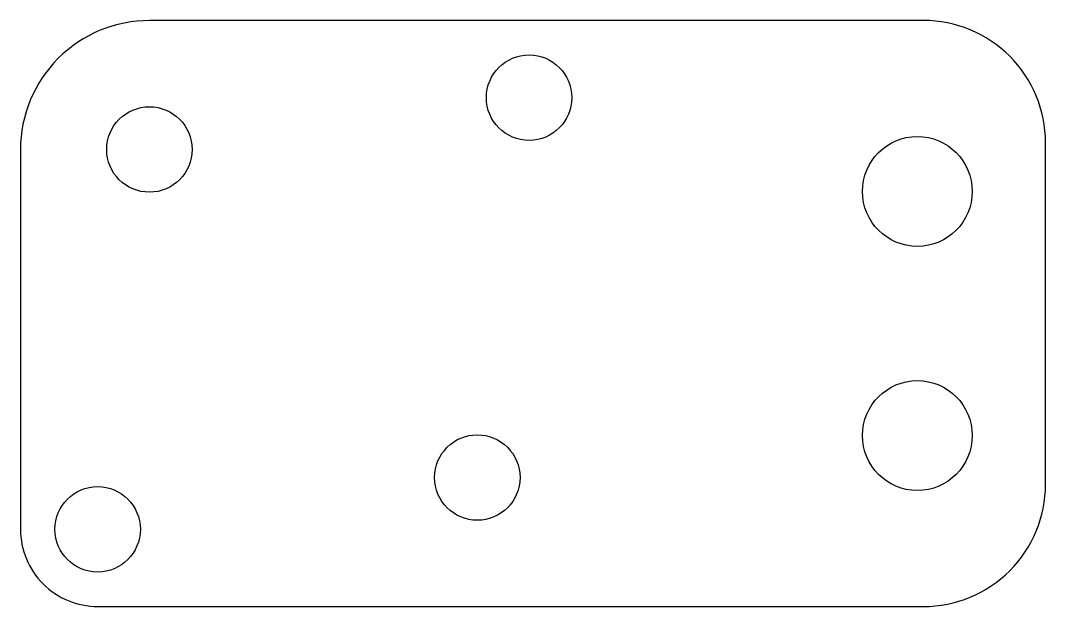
# Model space of a CAD drawing. Header units: millimetres. Extents: x -82 to -40, y -12 to 12.
import ezdxf

# ---------------------------------------------------------------- set-up
doc = ezdxf.new("R2010")
doc.units = ezdxf.units.MM
doc.layers.get('0').update_dxf_attribs({"linetype": 'CONTINUOUS'})

msp = doc.modelspace()

# ---------------------------------------------------------------- linework, layer by layer
msp.add_lwpolyline([(-40, 7, 0.414214), (-45, 12), (-76.718, 12, 0.414214), (-82, 6.718), (-82, -8.839, 0.414214), (-78.839, -12), (-45, -12, 0.414214), (-40, -7)], format="xyb", close=True)
for centre, radius in [((-61.161, 8.839), 1.75), ((-76.718, 6.718), 1.75), ((-45.25, 5), 2.25), ((-45.25, -5), 2.25), ((-63.282, -6.718), 1.75), ((-78.839, -8.839), 1.75)]:
    msp.add_circle(centre, radius)

doc.saveas('drawing.dxf')
